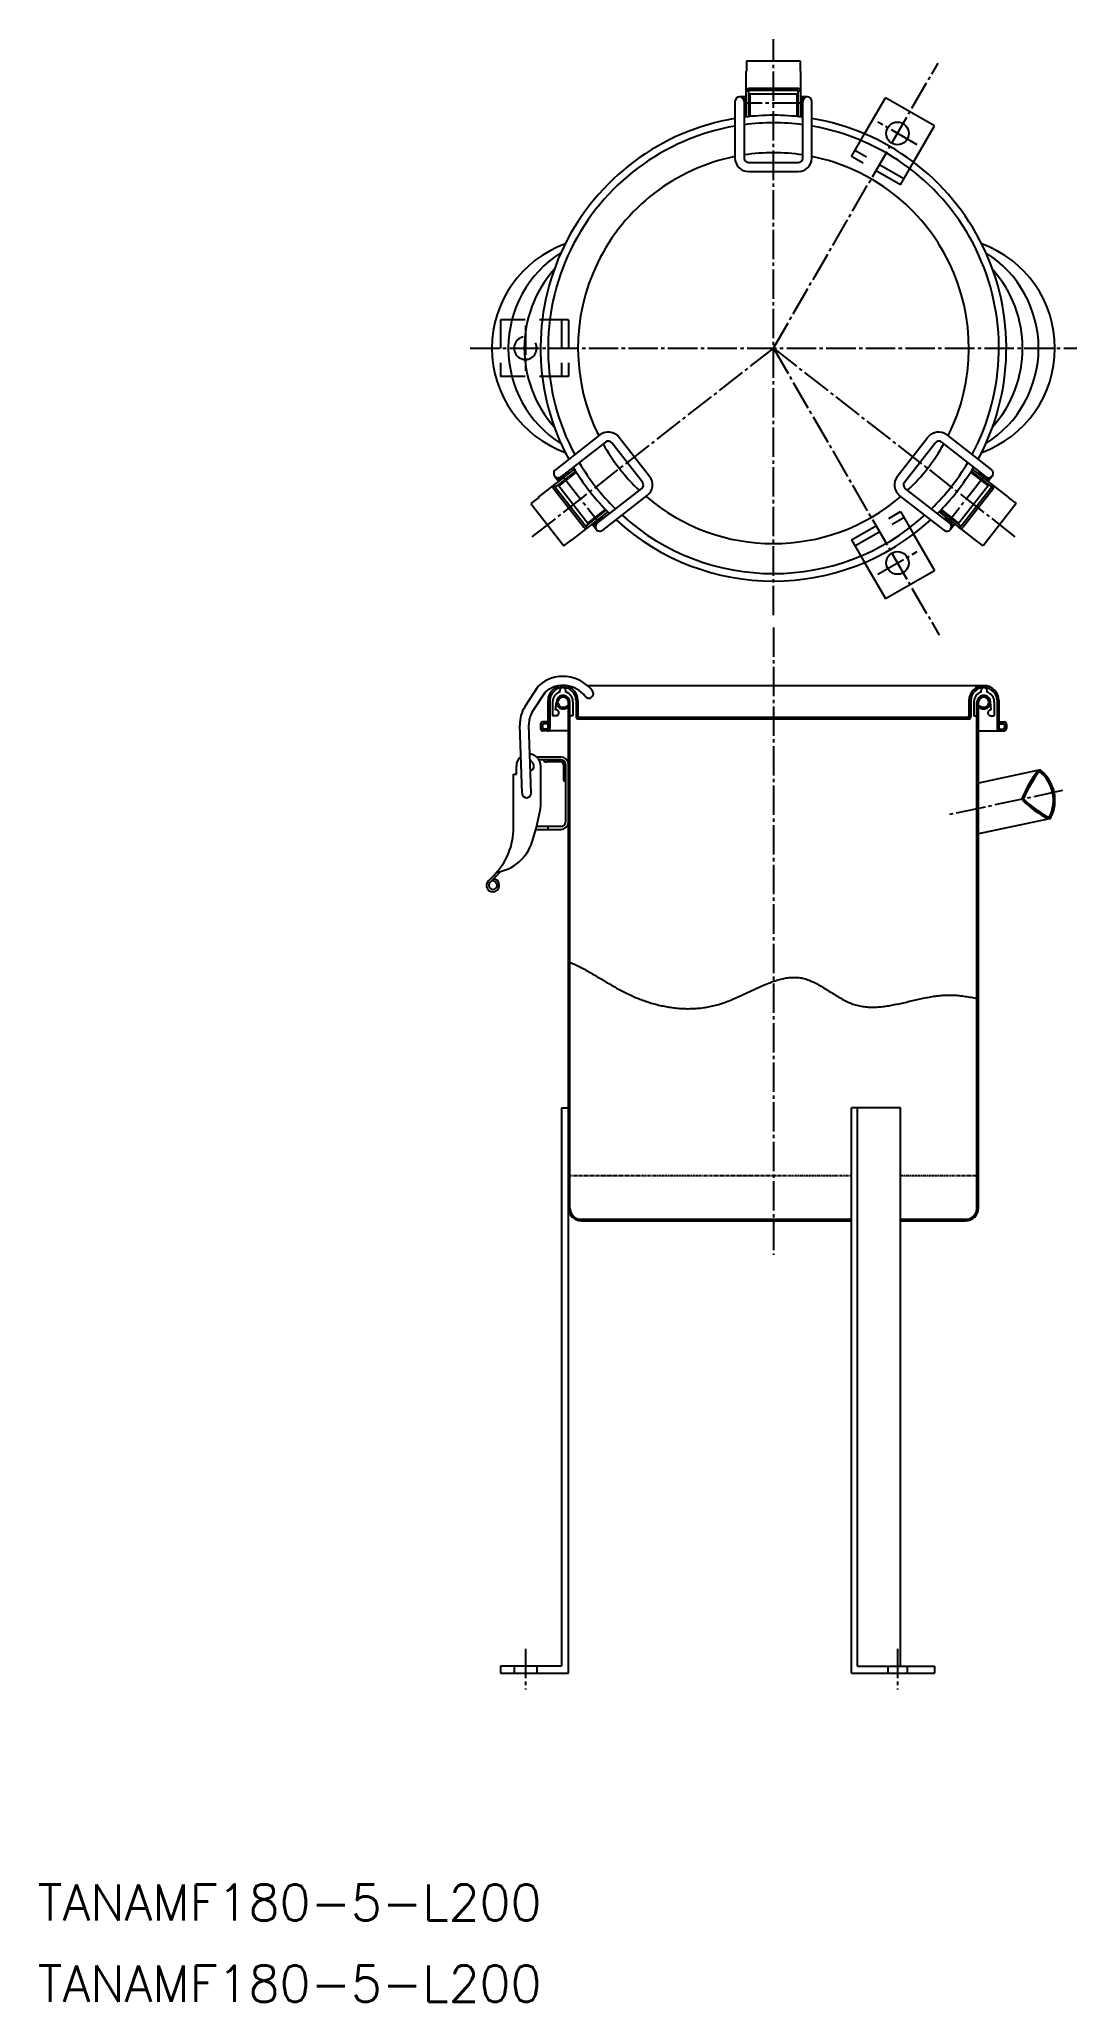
# Model space of a CAD drawing. Extents: x 146 to 605, y -302 to 566.
import ezdxf

# ---------------------------------------------------------------- set-up
doc = ezdxf.new("R2010")
doc.units = 0
for name, pattern in [('CENTER', [17.5, 13, -1.5, 1.5, -1.5]), ('DASHED', [19.05, 12.7, -6.35]), ('PHANTOM', [2.5, 1.25, -0.25, 0.25, -0.25, 0.25, -0.25])]:
    doc.linetypes.add(name, pattern=pattern)
doc.layers.get('0').update_dxf_attribs({"linetype": 'CONTINUOUS'})
doc.layers.add('CENTER', color=1, linetype='CENTER')
doc.styles.get("Standard").update_dxf_attribs({"font": 'txt.shx', "bigfont": '@extfont2.shx'})

msp = doc.modelspace()

# ---------------------------------------------------------------- linework, layer by layer
at = {"color": 7, "linetype": 'CONTINUOUS'}
for p, q in [((482.31, 556.36), (458.51, 556.36)), ((458.51, 556.36), (458.51, 551.92)), ((482.31, 551.92), (482.31, 556.36)), ((458.41, 531.76), (458.41, 551.92)), ((458.51, 551.92), (458.41, 551.92)), ((482.41, 551.92), (482.31, 551.92)), ((482.41, 551.92), (482.41, 531.76)), ((453.41, 538.56), (453.41, 513.56)), ((458.41, 540.56), (455.41, 540.56)), ((457.41, 538.56), (457.41, 513.56)), ((457.71, 540.01), (457.71, 535.51)), ((458.41, 540.01), (457.71, 540.01)), ((459.41, 543.16), (458.41, 543.16)), ((481.41, 543.36), (459.41, 543.36)), ((459.41, 543.36), (459.41, 531.87)), ((459.91, 539.76), (459.41, 539.76)), ((481.16, 544.36), (459.66, 544.36)), ((480.91, 541.76), (459.91, 541.76)), ((459.91, 541.76), (459.91, 531.92)), ((480.91, 531.92), (480.91, 541.76)), ((481.41, 539.76), (480.91, 539.76)), ((481.41, 531.87), (481.41, 543.36)), ((482.41, 543.16), (481.41, 543.16)), ((485.41, 540.56), (482.41, 540.56)), ((482.41, 540.51), (483.11, 540.51)), ((483.11, 540.51), (483.11, 535.01)), ((483.41, 513.56), (483.41, 538.56)), ((487.41, 513.56), (487.41, 538.56)), ((510.71, 524.25), (519.94, 540.24)), ((541.59, 527.74), (519.94, 540.24)), ((457.71, 536.56), (457.41, 536.56)), ((457.71, 535.51), (458.41, 535.51)), ((459.91, 535.76), (459.41, 535.76)), ((481.41, 535.76), (480.91, 535.76)), ((483.11, 535.01), (482.41, 535.01)), ((483.11, 536.56), (483.41, 536.56)), ((532.36, 511.75), (541.59, 527.74)), ((459.41, 511.56), (481.41, 511.56)), ((459.41, 507.56), (481.41, 507.56)), ((393.68, 391.08), (373.98, 375.69)), ((547.15, 391.08), (566.85, 375.69)), ((396.14, 387.93), (376.44, 372.54)), ((412.49, 370.25), (398.95, 387.58)), ((415.64, 372.71), (402.1, 390.05)), ((525.19, 372.71), (538.73, 390.05)), ((528.34, 370.25), (541.88, 387.58)), ((544.69, 387.93), (564.39, 372.54)), ((366.53, 363.52), (382.41, 375.94)), ((382.94, 375.08), (373.89, 368.01)), ((375.09, 371.1), (379.42, 374.49)), ((383.21, 374.65), (375.46, 368.6)), ((378.2, 373.53), (378.01, 373.77)), ((379.42, 374.49), (379.85, 373.93)), ((557.62, 374.65), (565.37, 368.6)), ((557.89, 375.08), (566.94, 368.01)), ((574.3, 363.52), (558.41, 375.94)), ((561.41, 374.49), (560.98, 373.93)), ((565.74, 371.1), (561.41, 374.49)), ((562.63, 373.53), (562.81, 373.77)), ((373.25, 367.19), (386.49, 350.25)), ((373.43, 368.92), (374.05, 368.13)), ((373.63, 372.88), (375.48, 370.52)), ((373.89, 368.01), (387.43, 350.67)), ((375.52, 370.55), (375.09, 371.1)), ((375.46, 368.6), (388.39, 352.05)), ((376.72, 370.22), (377.03, 369.83)), ((379.88, 372.68), (380.18, 372.29)), ((392.45, 352.05), (412.15, 367.44)), ((548.38, 352.05), (528.68, 367.44)), ((565.37, 368.6), (552.44, 352.05)), ((566.94, 368.01), (553.4, 350.67)), ((567.58, 367.19), (554.34, 350.25)), ((560.95, 372.68), (560.64, 372.29)), ((564.1, 370.22), (563.8, 369.83)), ((565.31, 370.55), (565.74, 371.1)), ((567.2, 372.88), (565.35, 370.52)), ((567.4, 368.92), (566.78, 368.13)), ((366.59, 363.44), (363.09, 360.71)), ((363.09, 360.71), (377.74, 341.96)), ((366.53, 363.52), (366.59, 363.44)), ((397.19, 357.02), (381.3, 344.61)), ((387.43, 350.67), (396.49, 357.74)), ((388.39, 352.05), (396.14, 358.1)), ((394.91, 348.9), (414.61, 364.29)), ((545.92, 348.9), (526.22, 364.29)), ((543.64, 357.02), (559.53, 344.61)), ((553.4, 350.67), (544.34, 357.74)), ((552.44, 352.05), (544.69, 358.1)), ((577.74, 360.71), (563.09, 341.96)), ((574.3, 363.52), (574.24, 363.44)), ((574.24, 363.44), (577.74, 360.71)), ((387.59, 350.79), (388.21, 350)), ((389.96, 353.28), (390.27, 352.89)), ((390.25, 351.61), (392.1, 349.24)), ((390.69, 351.94), (391.12, 351.39)), ((391.12, 351.39), (394.66, 354.16)), ((393.11, 355.74), (393.42, 355.35)), ((393.84, 353.52), (394.02, 353.28)), ((394.66, 354.16), (394.23, 354.71)), ((546.16, 354.16), (546.6, 354.71)), ((549.71, 351.39), (546.16, 354.16)), ((546.99, 353.52), (546.81, 353.28)), ((547.72, 355.74), (547.41, 355.35)), ((550.57, 351.61), (548.73, 349.24)), ((550.14, 351.94), (549.71, 351.39)), ((550.87, 353.28), (550.56, 352.89)), ((553.24, 350.79), (552.62, 350)), ((377.74, 341.96), (381.24, 344.69)), ((381.24, 344.69), (381.3, 344.61)), ((532.36, 347.17), (541.59, 331.18)), ((559.59, 344.69), (559.53, 344.61)), ((563.09, 341.96), (559.59, 344.69)), ((510.71, 334.67), (519.94, 318.68)), ((519.94, 318.68), (541.59, 331.18)), ((360.51, 270.87), (366.52, 280.12)), ((375.96, 277.37), (375.96, 278.07)), ((378.9, 280.17), (377.34, 280.17)), ((378.56, 277.37), (378.56, 278.07)), ((563.49, 280.17), (388.21, 280.17)), ((562.26, 277.37), (562.26, 278.07)), ((564.86, 277.37), (564.86, 278.07)), ((363.87, 268.69), (369.56, 277.46)), ((370.71, 273.55), (370.71, 261.47)), ((371.51, 273.55), (371.51, 261.17)), ((372.76, 273.06), (372.76, 266.87)), ((374.06, 269.46), (374.41, 272.87)), ((379.71, 270.95), (379.18, 271.4)), ((379.71, 49.17), (379.71, 272.87)), ((380.41, 49.17), (380.41, 272.87)), ((381.76, 273.06), (381.76, 266.87)), ((383.16, 273.55), (383.16, 266.37)), ((383.96, 273.55), (383.96, 266.67)), ((556.86, 273.55), (556.86, 266.67)), ((557.66, 273.55), (557.66, 266.37)), ((559.06, 273.06), (559.06, 266.87)), ((560.41, 49.17), (560.41, 272.87)), ((561.11, 49.17), (561.11, 272.87)), ((561.11, 270.95), (561.65, 271.4)), ((566.76, 269.46), (566.41, 272.87)), ((568.06, 273.06), (568.06, 266.87)), ((569.31, 273.55), (569.31, 261.17)), ((570.11, 273.55), (570.11, 261.47)), ((359.32, 232.56), (358.26, 262.76)), ((363.31, 232.7), (362.26, 262.9)), ((367.41, 263.17), (367.41, 261.17)), ((368.21, 262.87), (368.21, 261.47)), ((370.71, 264.17), (368.41, 264.17)), ((370.71, 263.37), (368.71, 263.37)), ((370.21, 260.97), (368.71, 260.97)), ((374.26, 266.87), (372.76, 266.87)), ((381.76, 266.87), (380.46, 266.87)), ((556.66, 265.37), (384.16, 265.37)), ((556.36, 266.17), (384.46, 266.17)), ((559.06, 266.87), (560.36, 266.87)), ((566.56, 266.87), (568.06, 266.87)), ((570.11, 264.17), (572.41, 264.17)), ((570.11, 263.37), (572.11, 263.37)), ((570.61, 260.97), (572.11, 260.97)), ((572.61, 262.87), (572.61, 261.47)), ((573.41, 263.17), (573.41, 261.17)), ((379.71, 260.17), (368.41, 260.17)), ((561.11, 260.17), (572.41, 260.17)), ((356.71, 241.03), (356.71, 244.63)), ((376.51, 248.63), (365.69, 248.63)), ((376.51, 247.43), (366.73, 247.43)), ((367.51, 227.03), (367.51, 244.63)), ((376.51, 246.43), (370.01, 246.43)), ((377.51, 245.43), (377.51, 238.93)), ((378.51, 245.43), (378.51, 219.83)), ((355.51, 217.49), (355.51, 241.03)), ((355.51, 241.03), (356.71, 241.03)), ((587.85, 242.8), (561.11, 237.12)), ((376.51, 217.83), (365.67, 217.83)), ((370.71, 217.83), (370.71, 216.63)), ((592.43, 221.28), (561.11, 214.63)), ((365.36, 216.63), (376.51, 216.63)), ((346.73, 196.27), (344.35, 193.9)), ((347.43, 195.57), (345.06, 193.19)), ((346.59, 194.72), (346.51, 193.72)), ((376.71, 93.47), (376.71, -153.53)), ((376.71, 93.47), (379.71, 93.47)), ((379.71, -156.53), (379.71, 93.47)), ((504.94, -156.53), (504.94, 93.47)), ((526.59, 93.47), (504.94, 93.47)), ((507.54, -153.53), (507.54, 93.47)), ((526.59, -153.53), (526.59, 93.47)), ((385.41, 44.17), (504.94, 44.17)), ((385.41, 43.47), (504.94, 43.47)), ((526.59, 44.17), (530.04, 44.17)), ((526.59, 44.17), (555.41, 44.17)), ((526.59, 43.47), (530.04, 43.47)), ((526.59, 43.47), (555.41, 43.47)), ((376.71, -153.53), (349.71, -153.53)), ((349.71, -153.53), (349.71, -156.53)), ((507.54, -153.53), (541.59, -153.53)), ((541.59, -153.53), (541.59, -156.53)), ((349.71, -156.53), (379.71, -156.53)), ((504.94, -156.53), (541.59, -156.53))]:
    msp.add_line(p, q, dxfattribs=at)
at = {"color": 3, "linetype": 'DASHED'}
for p, q in [((504.94, 514.26), (510.71, 524.25)), ((526.59, 501.76), (504.94, 514.26)), ((528.09, 504.36), (506.44, 516.86)), ((526.59, 501.76), (532.36, 511.75)), ((359.84, 441.96), (349.71, 441.96)), ((349.71, 441.96), (349.71, 416.96)), ((379.71, 441.96), (359.84, 441.96)), ((376.71, 441.96), (376.71, 416.96)), ((379.71, 441.96), (379.71, 416.96)), ((359.84, 416.96), (349.71, 416.96)), ((379.71, 416.96), (359.76, 416.96)), ((504.94, 344.66), (526.59, 357.16)), ((526.59, 357.16), (532.36, 347.17)), ((506.44, 342.06), (528.09, 354.56)), ((504.94, 344.66), (510.71, 334.67)), ((355.71, -153.53), (355.71, -156.53)), ((365.71, -153.53), (365.71, -156.53)), ((520.93, -153.53), (520.93, -156.53)), ((529.59, -153.53), (529.59, -156.53))]:
    msp.add_line(p, q, dxfattribs=at)
at = {"color": 3, "linetype": 'PHANTOM'}
for p, q in [((379.71, 63.47), (504.94, 63.47)), ((526.59, 63.47), (561.11, 63.47))]:
    msp.add_line(p, q, dxfattribs=at)
at = {"color": 3}
msp.add_polyline3d([(380.41, 157.88, 0), (381.01, 157.62, 0), (381.6, 157.36, 0), (382.19, 157.09, 0), (382.77, 156.81, 0), (383.36, 156.53, 0), (383.94, 156.24, 0), (384.52, 155.95, 0), (385.1, 155.65, 0), (385.67, 155.35, 0), (386.25, 155.04, 0), (386.82, 154.73, 0), (387.39, 154.42, 0), (387.96, 154.1, 0), (388.53, 153.78, 0), (389.1, 153.46, 0), (389.67, 153.13, 0), (390.24, 152.8, 0), (390.81, 152.47, 0), (391.37, 152.14, 0), (391.94, 151.8, 0), (392.51, 151.47, 0), (393.07, 151.13, 0), (393.64, 150.79, 0), (394.21, 150.45, 0), (394.77, 150.12, 0), (395.34, 149.78, 0), (395.91, 149.44, 0), (396.48, 149.1, 0), (397.05, 148.76, 0), (397.62, 148.43, 0), (398.19, 148.09, 0), (398.77, 147.76, 0), (399.34, 147.43, 0), (399.92, 147.1, 0), (400.5, 146.77, 0), (401.07, 146.45, 0), (401.66, 146.12, 0), (402.24, 145.81, 0), (402.83, 145.49, 0), (403.41, 145.18, 0), (404, 144.87, 0), (404.6, 144.57, 0), (405.19, 144.27, 0), (405.79, 143.97, 0), (406.39, 143.69, 0), (407, 143.4, 0), (407.6, 143.12, 0), (408.21, 142.85, 0), (408.82, 142.58, 0), (409.44, 142.32, 0), (410.06, 142.06, 0), (410.68, 141.81, 0), (411.3, 141.56, 0), (411.93, 141.32, 0), (412.55, 141.09, 0), (413.18, 140.86, 0), (413.82, 140.64, 0), (414.45, 140.43, 0), (415.09, 140.22, 0), (415.73, 140.01, 0), (416.37, 139.82, 0), (417.01, 139.63, 0), (417.65, 139.45, 0), (418.3, 139.27, 0), (418.95, 139.1, 0), (419.6, 138.94, 0), (420.25, 138.79, 0), (420.9, 138.64, 0), (421.56, 138.5, 0), (422.21, 138.37, 0), (422.87, 138.24, 0), (423.53, 138.12, 0), (424.19, 138.01, 0), (424.85, 137.91, 0), (425.51, 137.81, 0), (426.18, 137.73, 0), (426.84, 137.65, 0), (427.51, 137.58, 0), (428.17, 137.51, 0), (428.84, 137.46, 0), (429.51, 137.41, 0), (430.18, 137.38, 0), (430.84, 137.35, 0), (431.51, 137.33, 0), (432.18, 137.31, 0), (432.85, 137.31, 0), (433.52, 137.32, 0), (434.19, 137.33, 0), (434.86, 137.35, 0), (435.54, 137.39, 0), (436.21, 137.43, 0), (436.88, 137.48, 0), (437.55, 137.54, 0), (438.22, 137.61, 0), (438.89, 137.69, 0), (439.56, 137.78, 0), (440.23, 137.88, 0), (440.9, 137.99, 0), (441.57, 138.11, 0), (442.24, 138.24, 0), (442.91, 138.38, 0), (443.57, 138.53, 0), (444.24, 138.69, 0), (444.91, 138.86, 0), (445.57, 139.04, 0), (446.24, 139.23, 0), (446.9, 139.43, 0), (447.56, 139.64, 0), (448.22, 139.86, 0), (448.88, 140.09, 0), (449.54, 140.34, 0), (450.2, 140.58, 0), (450.86, 140.84, 0), (451.51, 141.1, 0), (452.17, 141.37, 0), (452.82, 141.64, 0), (453.48, 141.93, 0), (454.13, 142.21, 0), (454.78, 142.5, 0), (455.43, 142.79, 0), (456.08, 143.09, 0), (456.72, 143.39, 0), (457.37, 143.69, 0), (458.02, 143.99, 0), (458.66, 144.29, 0), (459.3, 144.59, 0), (459.94, 144.9, 0), (460.58, 145.2, 0), (461.22, 145.5, 0), (461.86, 145.8, 0), (462.5, 146.1, 0), (463.13, 146.39, 0), (463.77, 146.68, 0), (464.4, 146.97, 0), (465.03, 147.25, 0), (465.66, 147.53, 0), (466.29, 147.79, 0), (466.92, 148.06, 0), (467.55, 148.32, 0), (468.17, 148.57, 0), (468.79, 148.81, 0), (469.42, 149.04, 0), (470.04, 149.27, 0), (470.66, 149.48, 0), (471.27, 149.69, 0), (471.89, 149.88, 0), (472.51, 150.06, 0), (473.12, 150.23, 0), (473.73, 150.39, 0), (474.35, 150.53, 0), (474.95, 150.67, 0), (475.56, 150.78, 0), (476.17, 150.89, 0), (476.78, 150.97, 0), (477.38, 151.05, 0), (477.98, 151.1, 0), (478.58, 151.14, 0), (479.18, 151.16, 0), (479.78, 151.17, 0), (480.38, 151.15, 0), (480.97, 151.12, 0), (481.57, 151.06, 0), (482.16, 150.99, 0), (482.75, 150.9, 0), (483.34, 150.78, 0), (483.92, 150.64, 0), (484.51, 150.48, 0), (485.09, 150.3, 0), (485.68, 150.1, 0), (486.26, 149.88, 0), (486.84, 149.65, 0), (487.42, 149.4, 0), (488, 149.13, 0), (488.57, 148.85, 0), (489.15, 148.56, 0), (489.73, 148.25, 0), (490.31, 147.93, 0), (490.88, 147.61, 0), (491.46, 147.27, 0), (492.03, 146.93, 0), (492.61, 146.58, 0), (493.18, 146.22, 0), (493.76, 145.86, 0), (494.34, 145.5, 0), (494.91, 145.13, 0), (495.49, 144.77, 0), (496.07, 144.4, 0), (496.65, 144.03, 0), (497.23, 143.67, 0), (497.81, 143.31, 0), (498.39, 142.95, 0), (498.98, 142.6, 0), (499.56, 142.25, 0), (500.15, 141.92, 0), (500.74, 141.59, 0), (501.33, 141.27, 0), (501.92, 140.96, 0), (502.51, 140.66, 0), (503.11, 140.37, 0), (503.71, 140.1, 0), (504.31, 139.85, 0), (504.91, 139.6, 0), (505.52, 139.38, 0), (506.12, 139.18, 0), (506.74, 138.99, 0), (507.35, 138.82, 0), (507.96, 138.67, 0), (508.58, 138.53, 0), (509.2, 138.41, 0), (509.83, 138.31, 0), (510.45, 138.22, 0), (511.08, 138.15, 0), (511.71, 138.09, 0), (512.34, 138.05, 0), (512.98, 138.02, 0), (513.61, 138, 0), (514.25, 138, 0), (514.89, 138, 0), (515.53, 138.02, 0), (516.18, 138.05, 0), (516.82, 138.09, 0), (517.47, 138.14, 0), (518.12, 138.2, 0), (518.77, 138.27, 0), (519.42, 138.35, 0), (520.07, 138.44, 0), (520.73, 138.53, 0), (521.38, 138.63, 0), (522.04, 138.74, 0), (522.7, 138.86, 0), (523.36, 138.98, 0), (524.02, 139.11, 0), (524.68, 139.24, 0), (525.34, 139.38, 0), (526, 139.52, 0), (526.67, 139.66, 0), (527.33, 139.81, 0), (528, 139.96, 0), (528.67, 140.11, 0), (529.33, 140.26, 0), (530, 140.42, 0), (530.67, 140.58, 0), (531.34, 140.73, 0), (532, 140.89, 0), (532.67, 141.04, 0), (533.34, 141.2, 0), (534.01, 141.35, 0), (534.68, 141.5, 0), (535.35, 141.65, 0), (536.02, 141.79, 0), (536.69, 141.94, 0), (537.36, 142.07, 0), (538.03, 142.21, 0), (538.7, 142.33, 0), (539.37, 142.46, 0), (540.04, 142.57, 0), (540.71, 142.68, 0), (541.38, 142.79, 0), (542.04, 142.88, 0), (542.71, 142.97, 0), (543.38, 143.05, 0), (544.04, 143.12, 0), (544.71, 143.19, 0), (545.37, 143.24, 0), (546.03, 143.28, 0), (546.7, 143.31, 0), (547.36, 143.34, 0), (548.02, 143.35, 0), (548.68, 143.34, 0), (549.33, 143.33, 0), (549.99, 143.3, 0), (550.65, 143.27, 0), (551.3, 143.22, 0), (551.96, 143.16, 0), (552.61, 143.1, 0), (553.26, 143.03, 0), (553.91, 142.95, 0), (554.57, 142.86, 0), (555.22, 142.77, 0), (555.87, 142.67, 0), (556.52, 142.57, 0), (557.17, 142.47, 0), (557.82, 142.36, 0), (558.47, 142.25, 0), (559.12, 142.14, 0), (559.76, 142.03, 0), (560.41, 141.91, 0)], dxfattribs=at)
at = {"color": 7, "linetype": 'CONTINUOUS'}
for centre in [(525.26, 524.46), (525.26, 334.46)]:
    msp.add_circle(centre, 5, dxfattribs=at)
for centre, radius, start, end in [((455.41, 538.56), 2, 0, 180), ((459.66, 543.11), 1.25, 90, 180), ((481.16, 543.11), 1.25, 0, 90), ((485.41, 538.56), 2, 0, 180), ((470.41, 429.46), 103, 99.50005, 208.49995), ((470.41, 429.46), 103, 82.74916, 97.25084), ((470.41, 429.46), 103, 331.50005, 80.49995), ((470.41, 429.46), 99.7, 99.81756, 208.18244), ((470.41, 429.46), 99.7, 82.5078, 97.4922), ((470.41, 429.46), 99.7, 331.81756, 80.18244), ((470.41, 429.46), 86.45, 101.34086, 206.65914), ((459.41, 513.56), 6, 180, 270), ((470.41, 429.46), 86.45, 81.35129, 98.64871), ((459.41, 513.56), 2, 180, 270), ((481.41, 513.56), 6, 270, 0), ((481.41, 513.56), 2, 270, 0), ((470.41, 429.46), 86.45, 333.34086, 78.65914), ((394.92, 429.46), 49.01, 109.81379, 250.18621), ((402.94, 429.46), 49.79, 122.16495, 237.83505), ((545.91, 429.46), 49.01, 289.81379, 70.18621), ((537.89, 429.46), 49.79, 302.16495, 57.83505), ((412.62, 429.46), 52.39, 138.35389, 221.64611), ((528.2, 429.46), 52.39, 318.35389, 41.64611), ((360.71, 429.46), 5, 117.36669, 242.63331), ((397.37, 386.35), 6, 38, 128), ((543.46, 386.35), 6, 52, 142), ((470.41, 429.46), 86.45, 209.35129, 226.64871), ((397.37, 386.35), 2, 38, 128), ((470.41, 429.46), 86.45, 313.35129, 330.64871), ((543.46, 386.35), 2, 52, 142), ((375.21, 374.11), 2, 128, 308), ((470.41, 429.46), 103, 210.74916, 225.25084), ((470.41, 429.46), 99.7, 210.5078, 225.4922), ((470.41, 429.46), 99.7, 314.5078, 329.4922), ((470.41, 429.46), 103, 314.74916, 329.25084), ((565.62, 374.11), 2, 232, 52), ((374.24, 367.96), 1.25, 128, 218), ((410.92, 369.02), 2, 308, 38), ((410.92, 369.02), 6, 308, 38), ((529.91, 369.02), 6, 142, 232), ((529.91, 369.02), 2, 142, 232), ((566.59, 367.96), 1.25, 322, 52), ((470.41, 429.46), 86.45, 229.34086, 310.65914), ((387.48, 351.02), 1.25, 218, 308), ((393.68, 350.47), 2, 128, 308), ((470.41, 429.46), 103, 227.50005, 312.49995), ((470.41, 429.46), 99.7, 227.81756, 312.18244), ((547.15, 350.47), 2, 232, 52), ((553.35, 351.02), 1.25, 232, 322), ((377.39, 267.93), 16.34, 37.30164, 131.74202), ((377.39, 267.93), 12.34, 37.30164, 129.42482), ((377.34, 273.55), 6.62, 0, 180), ((377.34, 273.55), 5.82, 0, 180), ((377.26, 278.07), 1.3, 0, 180), ((388.8, 276.62), 2, 217.30164, 37.30164), ((563.49, 273.55), 6.62, 0, 180), ((563.49, 273.55), 5.82, 0, 180), ((563.56, 278.07), 1.3, 0, 180), ((372.25, 263.25), 14, 147, 182), ((377.26, 273.06), 4.5, 106.79145, 180), ((374.26, 268.17), 1.3, 270, 98.84988), ((377.41, 272.87), 3, 0, 320.05549), ((377.41, 272.87), 2.3, 0, 320.05549), ((377.26, 273.06), 4.5, 0, 73.20855), ((563.56, 273.06), 4.5, 106.79145, 180), ((563.41, 272.87), 3, 219.94451, 180), ((563.41, 272.87), 2.3, 219.94451, 180), ((563.56, 273.06), 4.5, 0, 73.20855), ((566.56, 268.17), 1.3, 81.15012, 270), ((372.25, 263.25), 10, 147, 182), ((368.41, 263.17), 1, 90, 180), ((368.41, 261.17), 1, 180, 270), ((368.71, 262.87), 0.5, 90, 180), ((368.71, 261.47), 0.5, 180, 270), ((370.21, 261.47), 0.5, 270, 0), ((370.51, 261.17), 1, 270, 0), ((384.16, 266.37), 1, 180, 270), ((384.46, 266.67), 0.5, 180, 270), ((556.36, 266.67), 0.5, 270, 0), ((556.66, 266.37), 1, 270, 0), ((570.31, 261.17), 1, 180, 270), ((570.61, 261.47), 0.5, 180, 270), ((572.11, 262.87), 0.5, 0, 90), ((572.11, 261.47), 0.5, 270, 0), ((572.41, 263.17), 1, 0, 90), ((572.41, 261.17), 1, 270, 0), ((362.11, 244.63), 5.4, 128.58272, 180), ((362.11, 244.63), 5.4, 0, 83.67673), ((362.11, 244.63), 2.4, 291.00833, 72.99167), ((370.01, 247.93), 1.5, 199.47122, 270), ((376.51, 245.43), 3.2, 0, 90), ((376.51, 245.43), 2, 0, 90), ((376.51, 245.43), 1, 0, 90), ((379.01, 238.93), 1.5, 180, 250.52878), ((626.74, 211.74), 50, 142.1222, 157.90338), ((626.74, 211.74), 49.3, 142.1222, 157.90338), ((588.06, 241.82), 0.3, 50.58009, 142.1222), ((588.06, 241.82), 1, 50.58009, 102), ((577.88, 229.44), 16.34, 333.41991, 50.58009), ((577.88, 229.44), 17.04, 333.41991, 50.58009), ((361.31, 232.63), 2, 182, 2), ((268.66, 242.09), 100, 341.95427, 351.33624), ((581.34, 230.17), 1, 157.90338, 226.09662), ((615.32, 265.48), 50, 226.09662, 241.8778), ((581.34, 230.17), 0.3, 157.90338, 226.09662), ((615.32, 265.48), 49.3, 226.09662, 241.8778), ((325.51, 217.49), 30, 315, 0), ((376.51, 219.83), 2, 270, 0), ((376.51, 219.83), 3.2, 270, 0), ((592.22, 222.26), 0.3, 241.8778, 333.41991), ((592.22, 222.26), 1, 282, 333.41991), ((344.72, 217.31), 20, 279.30232, 341.95427), ((346.36, 191.88), 2.85, 135, 85.4755), ((346.36, 191.88), 1.85, 135, 85.4755), ((325.51, 217.49), 31, 315, 320.81894), ((385.41, 49.17), 5.7, 180, 270), ((385.41, 49.17), 5, 180, 270), ((555.41, 49.17), 5.7, 270, 0), ((555.41, 49.17), 5, 270, 360)]:
    msp.add_arc(centre, radius, start, end, dxfattribs=at)
at = {"color": 3, "linetype": 'DASHED'}
msp.add_arc((360.71, 429.46), 5, 242.63331, 115.44182, dxfattribs=at)
at = {"layer": 'CENTER', "color": 1, "linetype": 'CENTER'}
for p, q in [((470.41, 311.32), (470.41, 566.09)), ((470.41, 429.46), (543.21, 555.55)), ((482.89, 537.76), (457.81, 537.76)), ((533.92, 519.46), (516.6, 529.46)), ((360.71, 439.46), (360.71, 419.46)), ((336.28, 429.46), (604.55, 429.46)), ((336.28, 429.46), (604.55, 429.46)), ((470.41, 429.46), (362.75, 345.35)), ((470.41, 429.46), (578.08, 345.35)), ((470.41, 429.46), (543.71, 302.51)), ((377.39, 372.61), (392.83, 352.85)), ((563.43, 372.61), (548, 352.85)), ((516.6, 329.46), (533.92, 339.46)), ((470.41, 305.98), (470.41, 28.47)), ((598.21, 233.76), (546.94, 222.86)), ((360.71, -145.84), (360.71, -163.84)), ((525.26, -145.84), (525.26, -163.84))]:
    msp.add_line(p, q, dxfattribs=at)

# ---------------------------------------------------------------- texts
at = {"color": 7, "linetype": 'CONTINUOUS'}
for p in [(145.04, -265.99), (145.04, -301.92)]:
    msp.add_text('TANAMF180-5-L200', height=16, dxfattribs=at).set_placement(p)

doc.saveas('drawing.dxf')
